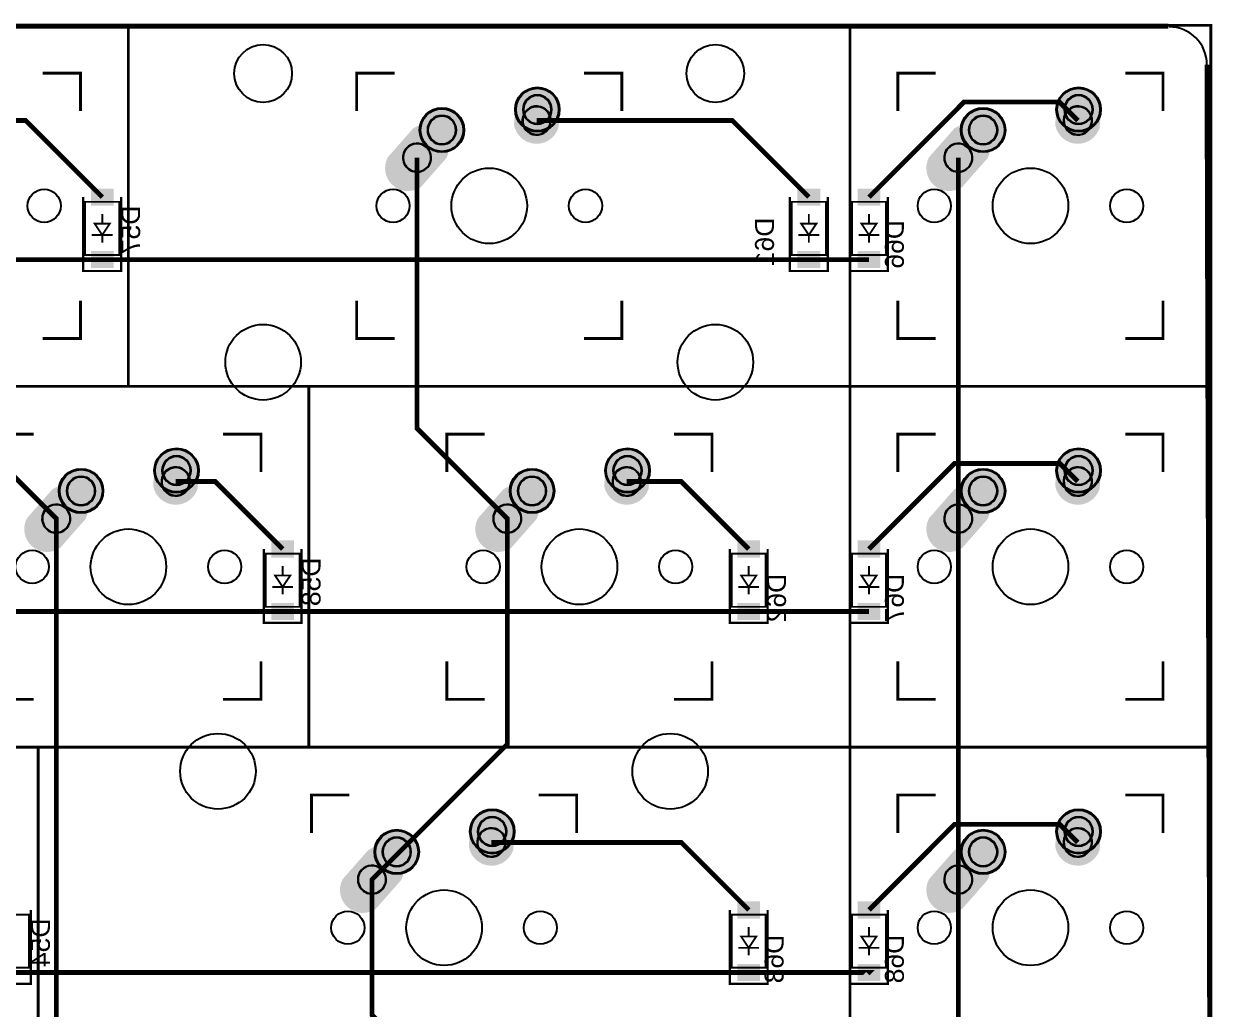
# Model space of a CAD drawing. Header units: millimetres. Extents: x 54 to 360, y -175 to -73.
# Drawn here: x 296.7 to 359.5, y -131.4 to -79.4 of the extents above; entities that cross this region are included whole.
import ezdxf

# ---------------------------------------------------------------- set-up
doc = ezdxf.new("R2010")
doc.units = ezdxf.units.MM
for name, color, linetype, true_color in [('BoardOutline', 7, 'Continuous', 0xff00ff), ('BottomLayer', 7, 'Continuous', 0x0000ff), ('BottomSilkLayer', 7, 'Continuous', 0x808000), ('BottomSolderMaskLayer', 7, 'Continuous', 0xaa00ff), ('Document', 7, 'Continuous', 0xffffff), ('Multi-Layer', 7, 'Continuous', 0xc0c0c0), ('TopLayer', 7, 'Continuous', 0xff0000), ('TopSolderMaskLayer', 7, 'Continuous', 0x800080)]:
    doc.layers.add(name, color=color, linetype=linetype, true_color=true_color)
doc.styles.get("Standard").update_dxf_attribs({"font": 'arial.ttf'})

msp = doc.modelspace()

# ---------------------------------------------------------------- hatches: boundary and pattern name
at = {"layer": 'BottomLayer'}
for points in [[(300.231, -88.971), (300.231, -88.071), (301.431, -88.071), (301.431, -88.971)], [(337.537, -88.971), (337.537, -88.071), (338.737, -88.071), (338.737, -88.971)], [(340.712, -88.971), (340.712, -88.071), (341.912, -88.071), (341.912, -88.971)], [(300.231, -92.271), (300.231, -91.371), (301.431, -91.371), (301.431, -92.271)], [(337.537, -92.271), (337.537, -91.371), (338.737, -91.371), (338.737, -92.271)], [(340.712, -92.271), (340.712, -91.371), (341.912, -91.371), (341.912, -92.271)], [(309.756, -107.544), (309.756, -106.643), (310.956, -106.643), (310.956, -107.544)], [(334.362, -107.544), (334.362, -106.643), (335.562, -106.643), (335.562, -107.544)], [(340.712, -107.544), (340.712, -106.643), (341.912, -106.643), (341.912, -107.544)], [(309.756, -110.844), (309.756, -109.944), (310.956, -109.944), (310.956, -110.844)], [(334.362, -110.844), (334.362, -109.944), (335.562, -109.944), (335.562, -110.844)], [(340.712, -110.844), (340.712, -109.944), (341.912, -109.944), (341.912, -110.844)], [(334.362, -126.594), (334.362, -125.693), (335.562, -125.693), (335.562, -126.594)], [(340.712, -126.594), (340.712, -125.693), (341.912, -125.693), (341.912, -126.594)], [(334.362, -129.894), (334.362, -128.993), (335.562, -128.993), (335.562, -129.894)], [(340.712, -129.894), (340.712, -128.993), (341.912, -128.993), (341.912, -129.894)]]:
    msp.add_hatch(color=256, dxfattribs=at).paths.add_polyline_path(points)
at = {"layer": 'BottomSolderMaskLayer'}
for points in [[(322.627, -83.901, 1), (324.978, -83.901, 1)], [(351.202, -83.901, 1), (353.553, -83.901, 1)], [(324.915, -84.864, -0.785398), (322.569, -84.703), (322.61, -84.096, -0.785398), (324.956, -84.258)], [(353.49, -84.864, -0.785398), (351.144, -84.703), (351.185, -84.096, -0.785398), (353.531, -84.258)], [(317.587, -84.981, 1), (319.938, -84.981, 1)], [(346.162, -84.981, 1), (348.513, -84.981, 1)], [(317.657, -87.989, -0.785398), (315.907, -86.418), (317.248, -84.892, -0.785398), (318.999, -86.463)], [(346.232, -87.989, -0.785398), (344.482, -86.418), (345.823, -84.892, -0.785398), (347.573, -86.463)], [(303.577, -102.951, 1), (305.929, -102.951, 1)], [(327.389, -102.951, 1), (329.74, -102.951, 1)], [(351.202, -102.951, 1), (353.553, -102.951, 1)], [(305.865, -103.914, -0.785398), (303.519, -103.753), (303.56, -103.146, -0.785398), (305.906, -103.308)], [(329.677, -103.914, -0.785398), (327.331, -103.753), (327.372, -103.146, -0.785398), (329.718, -103.308)], [(353.49, -103.914, -0.785398), (351.144, -103.753), (351.185, -103.146, -0.785398), (353.531, -103.308)], [(298.537, -104.03, 1), (300.888, -104.03, 1)], [(322.349, -104.03, 1), (324.7, -104.03, 1)], [(346.162, -104.03, 1), (348.513, -104.03, 1)], [(298.607, -107.038, -0.785398), (296.857, -105.468), (298.198, -103.942, -0.785398), (299.949, -105.512)], [(322.419, -107.038, -0.785398), (320.669, -105.468), (322.01, -103.942, -0.785398), (323.761, -105.512)], [(346.232, -107.038, -0.785398), (344.482, -105.468), (345.823, -103.942, -0.785398), (347.573, -105.512)], [(320.244, -122, 1), (322.595, -122, 1)], [(351.202, -122, 1), (353.553, -122, 1)], [(315.204, -123.08, 1), (317.555, -123.08, 1)], [(322.532, -122.964, -0.785398), (320.186, -122.803), (320.227, -122.196, -0.785398), (322.573, -122.358)], [(346.162, -123.08, 1), (348.513, -123.08, 1)], [(353.49, -122.964, -0.785398), (351.144, -122.803), (351.185, -122.196, -0.785398), (353.531, -122.358)], [(315.274, -126.088, -0.785398), (313.524, -124.518), (314.865, -122.992, -0.785398), (316.616, -124.562)], [(346.232, -126.088, -0.785398), (344.482, -124.518), (345.823, -122.992, -0.785398), (347.573, -124.562)]]:
    msp.add_hatch(color=256, dxfattribs=at).paths.add_polyline_path(points)
at = {"layer": 'Multi-Layer'}
for points in [[(322.678, -83.901, 1), (324.927, -83.901, 1)], [(351.253, -83.901, 1), (353.502, -83.901, 1)], [(324.865, -84.848, -0.785398), (322.62, -84.693), (322.66, -84.113, -0.785398), (324.905, -84.268)], [(353.44, -84.848, -0.785398), (351.195, -84.693), (351.235, -84.113, -0.785398), (353.48, -84.268)], [(317.638, -84.981, 1), (319.888, -84.981, 1)], [(346.213, -84.981, 1), (348.463, -84.981, 1)], [(317.635, -87.922, -0.785398), (315.96, -86.419), (317.27, -84.959, -0.785398), (318.945, -86.462)], [(346.21, -87.922, -0.785398), (344.535, -86.419), (345.845, -84.959, -0.785398), (347.52, -86.462)], [(305.815, -103.898, -0.785398), (303.57, -103.743), (303.61, -103.163, -0.785398), (305.855, -103.318)], [(303.628, -102.951, 1), (305.878, -102.951, 1)], [(329.627, -103.898, -0.785398), (327.382, -103.743), (327.422, -103.163, -0.785398), (329.667, -103.318)], [(327.44, -102.951, 1), (329.689, -102.951, 1)], [(353.44, -103.898, -0.785398), (351.195, -103.743), (351.235, -103.163, -0.785398), (353.48, -103.318)], [(351.253, -102.951, 1), (353.502, -102.951, 1)], [(298.588, -104.03, 1), (300.838, -104.03, 1)], [(322.4, -104.03, 1), (324.65, -104.03, 1)], [(346.213, -104.03, 1), (348.463, -104.03, 1)], [(298.585, -106.972, -0.785398), (296.91, -105.469), (298.22, -104.009, -0.785398), (299.895, -105.512)], [(322.397, -106.972, -0.785398), (320.722, -105.469), (322.032, -104.009, -0.785398), (323.707, -105.512)], [(346.21, -106.972, -0.785398), (344.535, -105.469), (345.845, -104.009, -0.785398), (347.52, -105.512)], [(320.295, -122, 1), (322.545, -122, 1)], [(351.253, -122, 1), (353.502, -122, 1)], [(322.482, -122.948, -0.785398), (320.237, -122.793), (320.277, -122.213, -0.785398), (322.522, -122.368)], [(353.44, -122.948, -0.785398), (351.195, -122.793), (351.235, -122.213, -0.785398), (353.48, -122.368)], [(315.255, -123.08, 1), (317.505, -123.08, 1)], [(346.213, -123.08, 1), (348.463, -123.08, 1)], [(315.252, -126.022, -0.785398), (313.577, -124.519), (314.887, -123.059, -0.785398), (316.562, -124.562)], [(346.21, -126.022, -0.785398), (344.535, -124.519), (345.845, -123.059, -0.785398), (347.52, -124.562)]]:
    msp.add_hatch(color=256, dxfattribs=at).paths.add_polyline_path(points)
at = {"layer": 'TopSolderMaskLayer'}
for points in [[(322.627, -83.901, 1), (324.978, -83.901, 1)], [(351.202, -83.901, 1), (353.553, -83.901, 1)], [(324.915, -84.864, -0.785398), (322.569, -84.703), (322.61, -84.096, -0.785398), (324.956, -84.258)], [(353.49, -84.864, -0.785398), (351.144, -84.703), (351.185, -84.096, -0.785398), (353.531, -84.258)], [(317.587, -84.981, 1), (319.938, -84.981, 1)], [(346.162, -84.981, 1), (348.513, -84.981, 1)], [(317.657, -87.989, -0.785398), (315.907, -86.418), (317.248, -84.892, -0.785398), (318.999, -86.463)], [(346.232, -87.989, -0.785398), (344.482, -86.418), (345.823, -84.892, -0.785398), (347.573, -86.463)], [(303.577, -102.951, 1), (305.929, -102.951, 1)], [(327.389, -102.951, 1), (329.74, -102.951, 1)], [(351.202, -102.951, 1), (353.553, -102.951, 1)], [(305.865, -103.914, -0.785398), (303.519, -103.753), (303.56, -103.146, -0.785398), (305.906, -103.308)], [(329.677, -103.914, -0.785398), (327.331, -103.753), (327.372, -103.146, -0.785398), (329.718, -103.308)], [(353.49, -103.914, -0.785398), (351.144, -103.753), (351.185, -103.146, -0.785398), (353.531, -103.308)], [(298.537, -104.03, 1), (300.888, -104.03, 1)], [(322.349, -104.03, 1), (324.7, -104.03, 1)], [(346.162, -104.03, 1), (348.513, -104.03, 1)], [(298.607, -107.038, -0.785398), (296.857, -105.468), (298.198, -103.942, -0.785398), (299.949, -105.512)], [(322.419, -107.038, -0.785398), (320.669, -105.468), (322.01, -103.942, -0.785398), (323.761, -105.512)], [(346.232, -107.038, -0.785398), (344.482, -105.468), (345.823, -103.942, -0.785398), (347.573, -105.512)], [(320.244, -122, 1), (322.595, -122, 1)], [(351.202, -122, 1), (353.553, -122, 1)], [(315.204, -123.08, 1), (317.555, -123.08, 1)], [(322.532, -122.964, -0.785398), (320.186, -122.803), (320.227, -122.196, -0.785398), (322.573, -122.358)], [(346.162, -123.08, 1), (348.513, -123.08, 1)], [(353.49, -122.964, -0.785398), (351.144, -122.803), (351.185, -122.196, -0.785398), (353.531, -122.358)], [(315.274, -126.088, -0.785398), (313.524, -124.518), (314.865, -122.992, -0.785398), (316.616, -124.562)], [(346.232, -126.088, -0.785398), (344.482, -124.518), (345.823, -122.992, -0.785398), (347.573, -124.562)]]:
    msp.add_hatch(color=256, dxfattribs=at).paths.add_polyline_path(points)

# ---------------------------------------------------------------- linework, layer by layer
at = {"layer": 'BoardOutline', "const_width": 0.254}
for points in [[(213.106, -79.502), (357.124, -79.502)], [(359.156, -81.534), (359.41, -172.72)]]:
    msp.add_lwpolyline(points, dxfattribs=at)
at = {"layer": 'BoardOutline'}
msp.add_arc((357.156, -81.534), 2, 0, 90, dxfattribs=at)
at = {"layer": 'BottomLayer', "const_width": 0.254}
for points in [[(341.312, -88.521), (346.335, -83.498), (351.355, -83.498), (352.338, -84.48)], [(295.188, -84.48), (296.79, -84.48), (300.831, -88.521)], [(323.763, -84.48), (334.096, -84.48), (338.137, -88.521)], [(221.36, -91.821), (224.631, -91.821), (341.312, -91.821)], [(341.312, -107.094), (345.827, -102.578), (351.386, -102.578), (352.338, -103.53)], [(304.713, -103.53), (306.792, -103.53), (310.356, -107.094)], [(328.525, -103.53), (331.399, -103.53), (334.962, -107.094)], [(253.206, -110.393), (272.256, -110.393), (291.306, -110.393), (310.356, -110.393), (334.962, -110.393), (341.312, -110.393)], [(352.338, -122.58), (351.386, -121.628), (345.827, -121.628), (341.312, -126.144)], [(321.38, -122.58), (331.399, -122.58), (334.962, -126.144)], [(341.249, -129.506), (341.312, -129.443), (334.962, -129.443), (296.068, -129.443), (277.018, -129.443), (257.968, -129.443), (238.918, -129.443), (219.868, -129.443), (219.838, -129.413), (216.661, -129.413)]]:
    msp.add_lwpolyline(points, dxfattribs=at)
at = {"layer": 'BottomSilkLayer', "const_width": 0.12}
for points in [[(301.831, -88.521), (301.831, -92.421), (299.831, -92.421), (299.831, -88.521)], [(339.137, -88.521), (339.137, -92.421), (337.137, -92.421), (337.137, -88.521)], [(342.312, -88.521), (342.312, -92.421), (340.312, -92.421), (340.312, -88.521)], [(311.356, -107.094), (311.356, -110.993), (309.356, -110.993), (309.356, -107.094)], [(335.962, -107.094), (335.962, -110.993), (333.962, -110.993), (333.962, -107.094)], [(342.312, -107.094), (342.312, -110.993), (340.312, -110.993), (340.312, -107.094)], [(297.068, -126.144), (297.068, -130.043), (295.068, -130.043), (295.068, -126.144)], [(335.962, -126.144), (335.962, -130.043), (333.962, -130.043), (333.962, -126.144)], [(342.312, -126.144), (342.312, -130.043), (340.312, -130.043), (340.312, -126.144)]]:
    msp.add_lwpolyline(points, dxfattribs=at)
at = {"layer": 'BottomSolderMaskLayer'}
for points in [[(323.802, -83.132), (323.803, -83.132)], [(352.377, -83.132), (352.378, -83.132)], [(318.763, -84.212), (318.763, -84.212)], [(347.338, -84.212), (347.338, -84.212)], [(323.003, -84.533), (323.003, -84.533)], [(323.802, -84.669), (323.803, -84.669)], [(324.522, -84.428), (324.522, -84.428)], [(351.578, -84.533), (351.578, -84.533)], [(352.377, -84.669), (352.378, -84.669)], [(353.097, -84.428), (353.097, -84.428)], [(316.892, -85.938), (316.893, -85.938)], [(318.763, -85.749), (318.763, -85.749)], [(345.467, -85.938), (345.467, -85.938)], [(347.338, -85.749), (347.338, -85.749)], [(318.013, -86.943), (318.013, -86.943)], [(346.588, -86.943), (346.588, -86.943)], [(304.753, -102.182), (304.753, -102.182)], [(328.564, -102.182), (328.565, -102.182)], [(352.377, -102.182), (352.378, -102.182)], [(299.713, -103.262), (299.713, -103.262)], [(303.953, -103.583), (303.953, -103.583)], [(305.472, -103.478), (305.472, -103.478)], [(323.524, -103.262), (323.525, -103.262)], [(327.765, -103.583), (327.765, -103.583)], [(329.284, -103.478), (329.284, -103.478)], [(347.338, -103.262), (347.338, -103.262)], [(351.578, -103.583), (351.578, -103.583)], [(353.097, -103.478), (353.097, -103.478)], [(304.753, -103.719), (304.753, -103.719)], [(328.564, -103.719), (328.565, -103.719)], [(352.377, -103.719), (352.378, -103.719)], [(299.713, -104.799), (299.713, -104.799)], [(323.524, -104.799), (323.525, -104.799)], [(347.338, -104.799), (347.338, -104.799)], [(297.842, -104.988), (297.843, -104.987)], [(321.654, -104.988), (321.655, -104.987)], [(345.467, -104.988), (345.467, -104.987)], [(298.963, -105.993), (298.963, -105.993)], [(322.775, -105.993), (322.775, -105.993)], [(346.588, -105.993), (346.588, -105.993)], [(321.42, -121.232), (321.42, -121.232)], [(352.377, -121.232), (352.378, -121.232)], [(316.379, -122.312), (316.38, -122.312)], [(322.139, -122.528), (322.139, -122.528)], [(347.338, -122.312), (347.338, -122.312)], [(353.097, -122.528), (353.097, -122.528)], [(320.62, -122.633), (320.62, -122.633)], [(321.42, -122.769), (321.42, -122.769)], [(351.578, -122.633), (351.578, -122.633)], [(352.377, -122.769), (352.378, -122.769)], [(314.509, -124.038), (314.509, -124.037)], [(316.379, -123.849), (316.38, -123.849)], [(345.467, -124.038), (345.467, -124.037)], [(347.338, -123.849), (347.338, -123.849)], [(315.63, -125.043), (315.63, -125.043)], [(346.588, -125.043), (346.588, -125.043)]]:
    msp.add_lwpolyline(points, close=True, dxfattribs=at)
for centre in [(323.803, -83.901), (352.378, -83.901), (318.763, -84.981), (347.338, -84.981), (304.753, -102.951), (328.564, -102.951), (352.378, -102.951), (299.713, -104.03), (323.525, -104.03), (347.338, -104.03), (321.42, -122), (352.378, -122), (316.38, -123.08), (347.338, -123.08)]:
    msp.add_circle(centre, 1.176, dxfattribs=at)
for centre, radius, start, end in [((323.803, -83.901), 0.768, 90, 270), ((323.802, -83.901), 0.768, 270, 90), ((352.378, -83.901), 0.768, 90, 270), ((352.377, -83.901), 0.768, 270, 90), ((318.763, -84.981), 0.768, 90, 270), ((318.763, -84.981), 0.768, 270, 90), ((323.763, -84.481), 0.761, 356.055, 176.055), ((347.338, -84.981), 0.768, 90, 270), ((347.338, -84.981), 0.768, 270, 90), ((352.338, -84.481), 0.761, 356.055, 176.055), ((323.763, -84.48), 0.761, 176.055, 356.055), ((352.338, -84.48), 0.761, 176.055, 356.055), ((317.453, -86.44), 0.753, 138.1, 318.1), ((317.453, -86.441), 0.753, 318.1, 138.1), ((346.028, -86.44), 0.753, 138.1, 318.1), ((346.027, -86.441), 0.753, 318.1, 138.1), ((304.753, -102.951), 0.768, 90, 270), ((304.753, -102.951), 0.768, 270, 90), ((328.565, -102.951), 0.768, 90, 270), ((328.564, -102.951), 0.768, 270, 90), ((352.378, -102.951), 0.768, 90, 270), ((352.377, -102.951), 0.768, 270, 90), ((304.713, -103.531), 0.761, 356.055, 176.055), ((328.525, -103.531), 0.761, 356.055, 176.055), ((352.338, -103.531), 0.761, 356.055, 176.055), ((299.713, -104.03), 0.768, 90, 270), ((299.713, -104.03), 0.768, 270, 90), ((304.713, -103.53), 0.761, 176.055, 356.055), ((323.525, -104.03), 0.768, 90, 270), ((323.524, -104.03), 0.768, 270, 90), ((328.525, -103.53), 0.761, 176.055, 356.055), ((347.338, -104.03), 0.768, 90, 270), ((347.338, -104.03), 0.768, 270, 90), ((352.338, -103.53), 0.761, 176.055, 356.055), ((298.403, -105.49), 0.753, 318.1, 138.1), ((322.215, -105.49), 0.753, 318.1, 138.1), ((346.027, -105.49), 0.753, 318.1, 138.1), ((298.403, -105.49), 0.753, 138.1, 318.1), ((322.215, -105.49), 0.753, 138.1, 318.1), ((346.028, -105.49), 0.753, 138.1, 318.1), ((321.42, -122), 0.768, 90, 270), ((321.42, -122), 0.768, 270, 90), ((352.378, -122), 0.768, 90, 270), ((352.377, -122), 0.768, 270, 90), ((321.38, -122.581), 0.761, 356.055, 176.055), ((352.338, -122.581), 0.761, 356.055, 176.055), ((316.38, -123.08), 0.768, 90, 270), ((316.379, -123.08), 0.768, 270, 90), ((321.38, -122.58), 0.761, 176.055, 356.055), ((347.338, -123.08), 0.768, 90, 270), ((347.338, -123.08), 0.768, 270, 90), ((352.338, -122.58), 0.761, 176.055, 356.055), ((315.07, -124.54), 0.753, 318.1, 138.1), ((346.027, -124.54), 0.753, 318.1, 138.1), ((315.07, -124.54), 0.753, 138.1, 318.1), ((346.028, -124.54), 0.753, 138.1, 318.1)]:
    msp.add_arc(centre, radius, start, end, dxfattribs=at)
at = {"layer": 'Document'}
for points, const_width in [([(283.163, -79.456), (302.213, -79.456), (302.213, -98.506), (283.163, -98.506), (283.163, -79.456)], 0.15), ([(302.213, -79.456), (340.313, -79.456), (340.313, -98.506), (302.213, -98.506), (302.213, -79.456)], 0.15), ([(340.313, -79.456), (359.363, -79.456), (359.363, -98.506), (340.313, -98.506), (340.313, -79.456)], 0.15), ([(301.731, -88.771), (299.931, -88.771), (299.931, -91.571), (301.731, -91.571), (301.731, -88.771)], 0.1), ([(339.037, -88.771), (337.237, -88.771), (337.237, -91.571), (339.037, -91.571), (339.037, -88.771)], 0.1), ([(342.212, -88.771), (340.412, -88.771), (340.412, -91.571), (342.212, -91.571), (342.212, -88.771)], 0.1), ([(301.231, -89.921), (300.431, -89.921), (300.831, -90.521), (301.231, -89.921)], 0.1), ([(338.537, -89.921), (337.737, -89.921), (338.137, -90.521), (338.537, -89.921)], 0.1), ([(341.712, -89.921), (340.912, -89.921), (341.312, -90.521), (341.712, -89.921)], 0.1), ([(292.688, -98.506), (311.738, -98.506), (311.738, -117.555), (292.688, -117.555), (292.688, -98.506)], 0.15), ([(311.737, -98.506), (340.312, -98.506), (340.312, -117.555), (311.737, -117.555), (311.737, -98.506)], 0.15), ([(340.313, -98.506), (359.363, -98.506), (359.363, -117.555), (340.313, -117.555), (340.313, -98.506)], 0.15), ([(311.256, -107.343), (309.456, -107.343), (309.456, -110.144), (311.256, -110.144), (311.256, -107.343)], 0.1), ([(335.862, -107.343), (334.062, -107.343), (334.062, -110.144), (335.862, -110.144), (335.862, -107.343)], 0.1), ([(342.212, -107.343), (340.412, -107.343), (340.412, -110.144), (342.212, -110.144), (342.212, -107.343)], 0.1), ([(310.756, -108.494), (309.956, -108.494), (310.356, -109.094), (310.756, -108.494)], 0.1), ([(335.362, -108.494), (334.562, -108.494), (334.962, -109.094), (335.362, -108.494)], 0.1), ([(341.712, -108.494), (340.912, -108.494), (341.312, -109.094), (341.712, -108.494)], 0.1), ([(278.4, -117.555), (297.45, -117.555), (297.45, -136.605), (278.4, -136.605), (278.4, -117.555)], 0.15), ([(297.448, -117.555), (340.311, -117.555), (340.311, -136.605), (297.448, -136.605), (297.448, -117.555)], 0.15), ([(340.313, -117.555), (359.363, -117.555), (359.363, -136.605), (340.313, -136.605), (340.313, -117.555)], 0.15), ([(296.968, -126.393), (295.168, -126.393), (295.168, -129.194), (296.968, -129.194), (296.968, -126.393)], 0.1), ([(335.862, -126.393), (334.062, -126.393), (334.062, -129.194), (335.862, -129.194), (335.862, -126.393)], 0.1), ([(342.212, -126.393), (340.412, -126.393), (340.412, -129.194), (342.212, -129.194), (342.212, -126.393)], 0.1), ([(335.362, -127.544), (334.562, -127.544), (334.962, -128.144), (335.362, -127.544)], 0.1), ([(341.712, -127.544), (340.912, -127.544), (341.312, -128.144), (341.712, -127.544)], 0.1)]:
    msp.add_lwpolyline(points, close=True, dxfattribs=dict(at, const_width=const_width))
for points, const_width in [([(297.688, -81.981), (299.688, -81.981), (299.688, -83.981)], 0.15), ([(316.263, -81.981), (314.263, -81.981), (314.263, -83.981)], 0.15), ([(326.263, -81.981), (328.263, -81.981), (328.263, -83.981)], 0.15), ([(344.838, -81.981), (342.838, -81.981), (342.838, -83.981)], 0.15), ([(354.837, -81.981), (356.837, -81.981), (356.837, -83.981)], 0.15), ([(300.831, -89.921), (300.831, -89.421)], 0.1), ([(338.137, -89.921), (338.137, -89.421)], 0.1), ([(341.312, -89.921), (341.312, -89.421)], 0.1), ([(301.381, -90.521), (300.831, -90.521), (300.281, -90.521)], 0.1), ([(300.831, -90.921), (300.831, -90.521)], 0.1), ([(338.687, -90.521), (338.137, -90.521), (337.587, -90.521)], 0.1), ([(338.137, -90.921), (338.137, -90.521)], 0.1), ([(341.862, -90.521), (341.312, -90.521), (340.762, -90.521)], 0.1), ([(341.312, -90.921), (341.312, -90.521)], 0.1), ([(297.688, -95.981), (299.688, -95.981), (299.688, -93.981)], 0.15), ([(314.263, -93.981), (314.263, -95.981), (316.263, -95.981)], 0.15), ([(326.263, -95.981), (328.263, -95.981), (328.263, -93.981)], 0.15), ([(342.838, -93.981), (342.838, -95.981), (344.838, -95.981)], 0.15), ([(354.837, -95.981), (356.837, -95.981), (356.837, -93.981)], 0.15), ([(297.213, -101.03), (295.213, -101.03), (295.213, -103.03)], 0.15), ([(307.213, -101.03), (309.213, -101.03), (309.213, -103.03)], 0.15), ([(321.025, -101.03), (319.025, -101.03), (319.025, -103.03)], 0.15), ([(331.025, -101.03), (333.025, -101.03), (333.025, -103.03)], 0.15), ([(344.838, -101.03), (342.838, -101.03), (342.838, -103.03)], 0.15), ([(354.837, -101.03), (356.837, -101.03), (356.837, -103.03)], 0.15), ([(310.356, -108.494), (310.356, -107.993)], 0.1), ([(334.962, -108.494), (334.962, -107.993)], 0.1), ([(341.312, -108.494), (341.312, -107.993)], 0.1), ([(310.906, -109.094), (310.356, -109.094), (309.806, -109.094)], 0.1), ([(310.356, -109.494), (310.356, -109.094)], 0.1), ([(335.512, -109.094), (334.962, -109.094), (334.412, -109.094)], 0.1), ([(334.962, -109.494), (334.962, -109.094)], 0.1), ([(341.862, -109.094), (341.312, -109.094), (340.762, -109.094)], 0.1), ([(341.312, -109.494), (341.312, -109.094)], 0.1), ([(295.213, -113.03), (295.213, -115.03), (297.213, -115.03)], 0.15), ([(307.213, -115.03), (309.213, -115.03), (309.213, -113.03)], 0.15), ([(319.025, -113.03), (319.025, -115.03), (321.025, -115.03)], 0.15), ([(331.025, -115.03), (333.025, -115.03), (333.025, -113.03)], 0.15), ([(342.838, -113.03), (342.838, -115.03), (344.838, -115.03)], 0.15), ([(354.837, -115.03), (356.837, -115.03), (356.837, -113.03)], 0.15), ([(313.88, -120.08), (311.88, -120.08), (311.88, -122.08)], 0.15), ([(323.88, -120.08), (325.88, -120.08), (325.88, -122.08)], 0.15), ([(344.838, -120.08), (342.838, -120.08), (342.838, -122.08)], 0.15), ([(354.837, -120.08), (356.837, -120.08), (356.837, -122.08)], 0.15), ([(334.962, -127.544), (334.962, -127.043)], 0.1), ([(341.312, -127.544), (341.312, -127.043)], 0.1), ([(335.512, -128.144), (334.962, -128.144), (334.412, -128.144)], 0.1), ([(334.962, -128.544), (334.962, -128.144)], 0.1), ([(341.862, -128.144), (341.312, -128.144), (340.762, -128.144)], 0.1), ([(341.312, -128.544), (341.312, -128.144)], 0.1)]:
    msp.add_lwpolyline(points, dxfattribs=dict(at, const_width=const_width))
at = {"layer": 'Multi-Layer'}
for points in [[(323.802, -83.165), (323.803, -83.165)], [(352.377, -83.165), (352.378, -83.165)], [(318.763, -84.245), (318.763, -84.245)], [(323.029, -84.531), (323.029, -84.531)], [(323.802, -84.636), (323.803, -84.636)], [(324.496, -84.43), (324.496, -84.43)], [(347.338, -84.245), (347.338, -84.245)], [(351.604, -84.531), (351.604, -84.531)], [(352.377, -84.636), (352.378, -84.636)], [(353.071, -84.43), (353.071, -84.43)], [(316.906, -85.95), (316.906, -85.95)], [(318.763, -85.716), (318.763, -85.716)], [(345.48, -85.95), (345.48, -85.95)], [(347.338, -85.716), (347.338, -85.716)], [(318, -86.932), (318, -86.931)], [(346.575, -86.932), (346.575, -86.931)], [(304.753, -102.215), (304.753, -102.215)], [(328.564, -102.215), (328.565, -102.215)], [(352.377, -102.215), (352.378, -102.215)], [(299.713, -103.295), (299.713, -103.295)], [(303.979, -103.581), (303.979, -103.581)], [(304.753, -103.686), (304.753, -103.686)], [(305.446, -103.48), (305.446, -103.48)], [(323.524, -103.295), (323.525, -103.295)], [(327.791, -103.581), (327.791, -103.581)], [(328.564, -103.686), (328.565, -103.686)], [(329.258, -103.48), (329.258, -103.48)], [(347.338, -103.295), (347.338, -103.295)], [(351.604, -103.581), (351.604, -103.581)], [(352.377, -103.686), (352.378, -103.686)], [(353.071, -103.48), (353.071, -103.48)], [(299.713, -104.765), (299.713, -104.765)], [(323.524, -104.765), (323.525, -104.765)], [(347.338, -104.765), (347.338, -104.765)], [(297.856, -104.999), (297.856, -104.999)], [(321.668, -104.999), (321.668, -104.999)], [(345.48, -104.999), (345.48, -104.999)], [(298.95, -105.981), (298.95, -105.981)], [(322.762, -105.981), (322.762, -105.981)], [(346.575, -105.981), (346.575, -105.981)], [(321.42, -121.265), (321.42, -121.265)], [(352.377, -121.265), (352.378, -121.265)], [(316.379, -122.345), (316.38, -122.345)], [(322.113, -122.53), (322.113, -122.53)], [(347.338, -122.345), (347.338, -122.345)], [(353.071, -122.53), (353.071, -122.53)], [(320.646, -122.631), (320.646, -122.631)], [(321.42, -122.735), (321.42, -122.735)], [(351.604, -122.631), (351.604, -122.631)], [(352.377, -122.735), (352.378, -122.735)], [(314.523, -124.049), (314.523, -124.049)], [(316.379, -123.815), (316.38, -123.815)], [(345.48, -124.049), (345.48, -124.049)], [(347.338, -123.815), (347.338, -123.815)], [(315.617, -125.031), (315.617, -125.031)], [(346.575, -125.031), (346.575, -125.031)]]:
    msp.add_lwpolyline(points, close=True, dxfattribs=at)
for centre, radius in [((309.325, -81.996), 1.524), ((333.201, -81.996), 1.524), ((323.803, -83.901), 1.125), ((352.378, -83.901), 1.125), ((318.763, -84.981), 1.125), ((347.338, -84.981), 1.125), ((321.263, -88.981), 1.994), ((349.838, -88.981), 1.994), ((297.768, -88.981), 0.875), ((316.183, -88.981), 0.875), ((326.343, -88.981), 0.875), ((344.758, -88.981), 0.875), ((354.918, -88.981), 0.875), ((309.325, -97.236), 1.994), ((333.201, -97.236), 1.994), ((304.753, -102.951), 1.125), ((328.564, -102.951), 1.125), ((352.378, -102.951), 1.125), ((299.713, -104.03), 1.125), ((323.525, -104.03), 1.125), ((347.338, -104.03), 1.125), ((302.213, -108.03), 1.994), ((326.025, -108.03), 1.994), ((349.838, -108.03), 1.994), ((297.133, -108.03), 0.875), ((307.293, -108.03), 0.875), ((320.945, -108.03), 0.875), ((331.104, -108.03), 0.875), ((344.758, -108.03), 0.875), ((354.918, -108.03), 0.875), ((306.942, -118.825), 1.994), ((330.818, -118.825), 1.994), ((321.42, -122), 1.125), ((352.378, -122), 1.125), ((316.38, -123.08), 1.125), ((347.338, -123.08), 1.125), ((318.88, -127.08), 1.994), ((349.838, -127.08), 1.994), ((313.8, -127.08), 0.875), ((323.96, -127.08), 0.875), ((344.758, -127.08), 0.875), ((354.918, -127.08), 0.875)]:
    msp.add_circle(centre, radius, dxfattribs=at)
for centre, start, end in [((323.803, -83.901), 90, 270), ((323.802, -83.901), 270, 90), ((352.378, -83.901), 90, 270), ((352.377, -83.901), 270, 90), ((323.763, -84.481), 356.055, 176.055), ((352.338, -84.481), 356.055, 176.055), ((318.763, -84.981), 90, 270), ((318.763, -84.981), 270, 90), ((323.763, -84.48), 176.055, 356.055), ((347.338, -84.981), 90, 270), ((347.338, -84.981), 270, 90), ((352.338, -84.48), 176.055, 356.055), ((317.453, -86.44), 138.1, 318.1), ((317.453, -86.441), 318.1, 138.1), ((346.028, -86.44), 138.1, 318.1), ((346.027, -86.441), 318.1, 138.1), ((304.753, -102.951), 90, 270), ((304.753, -102.951), 270, 90), ((328.565, -102.951), 90, 270), ((328.564, -102.951), 270, 90), ((352.378, -102.951), 90, 270), ((352.377, -102.951), 270, 90), ((304.713, -103.531), 356.055, 176.055), ((328.525, -103.531), 356.055, 176.055), ((352.338, -103.531), 356.055, 176.055), ((299.713, -104.03), 90, 270), ((299.713, -104.03), 270, 90), ((304.713, -103.53), 176.055, 356.055), ((323.525, -104.03), 90, 270), ((323.524, -104.03), 270, 90), ((328.525, -103.53), 176.055, 356.055), ((347.338, -104.03), 90, 270), ((347.338, -104.03), 270, 90), ((352.338, -103.53), 176.055, 356.055), ((298.403, -105.49), 318.1, 138.1), ((322.215, -105.49), 318.1, 138.1), ((346.027, -105.49), 318.1, 138.1), ((298.403, -105.49), 138.1, 318.1), ((322.215, -105.49), 138.1, 318.1), ((346.028, -105.49), 138.1, 318.1), ((321.42, -122), 90, 270), ((321.42, -122), 270, 90), ((352.378, -122), 90, 270), ((352.377, -122), 270, 90), ((321.38, -122.581), 356.055, 176.055), ((352.338, -122.581), 356.055, 176.055), ((316.38, -123.08), 90, 270), ((316.379, -123.08), 270, 90), ((321.38, -122.58), 176.055, 356.055), ((347.338, -123.08), 90, 270), ((347.338, -123.08), 270, 90), ((352.338, -122.58), 176.055, 356.055), ((315.07, -124.54), 318.1, 138.1), ((346.027, -124.54), 318.1, 138.1), ((315.07, -124.54), 138.1, 318.1), ((346.028, -124.54), 138.1, 318.1)]:
    msp.add_arc(centre, 0.735, start, end, dxfattribs=at)
at = {"layer": 'TopLayer', "const_width": 0.254}
for points in [[(288.878, -86.441), (288.878, -95.966), (298.403, -105.49), (298.403, -141.21), (300.784, -143.591), (300.784, -155.497), (307.928, -162.641), (305.862, -162.641), (300.227, -168.275)], [(317.453, -86.441), (317.453, -100.729), (322.215, -105.49), (322.215, -117.395), (315.07, -124.54), (315.07, -131.682), (326.978, -143.591), (326.978, -162.641), (324.911, -162.641), (319.15, -168.402)], [(346.028, -86.441), (346.028, -105.49), (346.028, -162.641), (344.088, -162.641), (338.327, -168.402)]]:
    msp.add_lwpolyline(points, dxfattribs=at)
at = {"layer": 'TopSolderMaskLayer'}
for points in [[(323.802, -83.132), (323.803, -83.132)], [(352.377, -83.132), (352.378, -83.132)], [(318.763, -84.212), (318.763, -84.212)], [(347.338, -84.212), (347.338, -84.212)], [(323.003, -84.533), (323.003, -84.533)], [(323.802, -84.669), (323.803, -84.669)], [(324.522, -84.428), (324.522, -84.428)], [(351.578, -84.533), (351.578, -84.533)], [(352.377, -84.669), (352.378, -84.669)], [(353.097, -84.428), (353.097, -84.428)], [(316.892, -85.938), (316.893, -85.938)], [(318.763, -85.749), (318.763, -85.749)], [(345.467, -85.938), (345.467, -85.938)], [(347.338, -85.749), (347.338, -85.749)], [(318.013, -86.943), (318.013, -86.943)], [(346.588, -86.943), (346.588, -86.943)], [(304.753, -102.182), (304.753, -102.182)], [(328.564, -102.182), (328.565, -102.182)], [(352.377, -102.182), (352.378, -102.182)], [(299.713, -103.262), (299.713, -103.262)], [(303.953, -103.583), (303.953, -103.583)], [(305.472, -103.478), (305.472, -103.478)], [(323.524, -103.262), (323.525, -103.262)], [(327.765, -103.583), (327.765, -103.583)], [(329.284, -103.478), (329.284, -103.478)], [(347.338, -103.262), (347.338, -103.262)], [(351.578, -103.583), (351.578, -103.583)], [(353.097, -103.478), (353.097, -103.478)], [(304.753, -103.719), (304.753, -103.719)], [(328.564, -103.719), (328.565, -103.719)], [(352.377, -103.719), (352.378, -103.719)], [(299.713, -104.799), (299.713, -104.799)], [(323.524, -104.799), (323.525, -104.799)], [(347.338, -104.799), (347.338, -104.799)], [(297.842, -104.988), (297.843, -104.987)], [(321.654, -104.988), (321.655, -104.987)], [(345.467, -104.988), (345.467, -104.987)], [(298.963, -105.993), (298.963, -105.993)], [(322.775, -105.993), (322.775, -105.993)], [(346.588, -105.993), (346.588, -105.993)], [(321.42, -121.232), (321.42, -121.232)], [(352.377, -121.232), (352.378, -121.232)], [(316.379, -122.312), (316.38, -122.312)], [(322.139, -122.528), (322.139, -122.528)], [(347.338, -122.312), (347.338, -122.312)], [(353.097, -122.528), (353.097, -122.528)], [(320.62, -122.633), (320.62, -122.633)], [(321.42, -122.769), (321.42, -122.769)], [(351.578, -122.633), (351.578, -122.633)], [(352.377, -122.769), (352.378, -122.769)], [(314.509, -124.038), (314.509, -124.037)], [(316.379, -123.849), (316.38, -123.849)], [(345.467, -124.038), (345.467, -124.037)], [(347.338, -123.849), (347.338, -123.849)], [(315.63, -125.043), (315.63, -125.043)], [(346.588, -125.043), (346.588, -125.043)]]:
    msp.add_lwpolyline(points, close=True, dxfattribs=at)
for centre in [(323.803, -83.901), (352.378, -83.901), (318.763, -84.981), (347.338, -84.981), (304.753, -102.951), (328.564, -102.951), (352.378, -102.951), (299.713, -104.03), (323.525, -104.03), (347.338, -104.03), (321.42, -122), (352.378, -122), (316.38, -123.08), (347.338, -123.08)]:
    msp.add_circle(centre, 1.176, dxfattribs=at)
for centre, radius, start, end in [((323.803, -83.901), 0.768, 90, 270), ((323.802, -83.901), 0.768, 270, 90), ((352.378, -83.901), 0.768, 90, 270), ((352.377, -83.901), 0.768, 270, 90), ((318.763, -84.981), 0.768, 90, 270), ((318.763, -84.981), 0.768, 270, 90), ((323.763, -84.481), 0.761, 356.055, 176.055), ((347.338, -84.981), 0.768, 90, 270), ((347.338, -84.981), 0.768, 270, 90), ((352.338, -84.481), 0.761, 356.055, 176.055), ((323.763, -84.48), 0.761, 176.055, 356.055), ((352.338, -84.48), 0.761, 176.055, 356.055), ((317.453, -86.44), 0.753, 138.1, 318.1), ((317.453, -86.441), 0.753, 318.1, 138.1), ((346.028, -86.44), 0.753, 138.1, 318.1), ((346.027, -86.441), 0.753, 318.1, 138.1), ((304.753, -102.951), 0.768, 90, 270), ((304.753, -102.951), 0.768, 270, 90), ((328.565, -102.951), 0.768, 90, 270), ((328.564, -102.951), 0.768, 270, 90), ((352.378, -102.951), 0.768, 90, 270), ((352.377, -102.951), 0.768, 270, 90), ((304.713, -103.531), 0.761, 356.055, 176.055), ((328.525, -103.531), 0.761, 356.055, 176.055), ((352.338, -103.531), 0.761, 356.055, 176.055), ((299.713, -104.03), 0.768, 90, 270), ((299.713, -104.03), 0.768, 270, 90), ((304.713, -103.53), 0.761, 176.055, 356.055), ((323.525, -104.03), 0.768, 90, 270), ((323.524, -104.03), 0.768, 270, 90), ((328.525, -103.53), 0.761, 176.055, 356.055), ((347.338, -104.03), 0.768, 90, 270), ((347.338, -104.03), 0.768, 270, 90), ((352.338, -103.53), 0.761, 176.055, 356.055), ((298.403, -105.49), 0.753, 318.1, 138.1), ((322.215, -105.49), 0.753, 318.1, 138.1), ((346.027, -105.49), 0.753, 318.1, 138.1), ((298.403, -105.49), 0.753, 138.1, 318.1), ((322.215, -105.49), 0.753, 138.1, 318.1), ((346.028, -105.49), 0.753, 138.1, 318.1), ((321.42, -122), 0.768, 90, 270), ((321.42, -122), 0.768, 270, 90), ((352.378, -122), 0.768, 90, 270), ((352.377, -122), 0.768, 270, 90), ((321.38, -122.581), 0.761, 356.055, 176.055), ((352.338, -122.581), 0.761, 356.055, 176.055), ((316.38, -123.08), 0.768, 90, 270), ((316.379, -123.08), 0.768, 270, 90), ((321.38, -122.58), 0.761, 176.055, 356.055), ((347.338, -123.08), 0.768, 90, 270), ((347.338, -123.08), 0.768, 270, 90), ((352.338, -122.58), 0.761, 176.055, 356.055), ((315.07, -124.54), 0.753, 318.1, 138.1), ((346.027, -124.54), 0.753, 318.1, 138.1), ((315.07, -124.54), 0.753, 138.1, 318.1), ((346.028, -124.54), 0.753, 138.1, 318.1)]:
    msp.add_arc(centre, radius, start, end, dxfattribs=at)

# ---------------------------------------------------------------- texts
at = {"layer": 'BottomSilkLayer', "text_generation_flag": 2}
for s, p in [('D57', (302.831, -88.971)), ('D61', (336.295, -89.605)), ('D66', (343.153, -89.732)), ('D58', (312.356, -107.544)), ('D62', (336.93, -108.401)), ('D67', (343.153, -108.401)), ('D54', (298.068, -126.594)), ('D63', (336.803, -127.451)), ('D68', (343.153, -127.451))]:
    msp.add_text(s, height=1, rotation=90, dxfattribs=at).set_placement(p)

doc.saveas('drawing.dxf')
